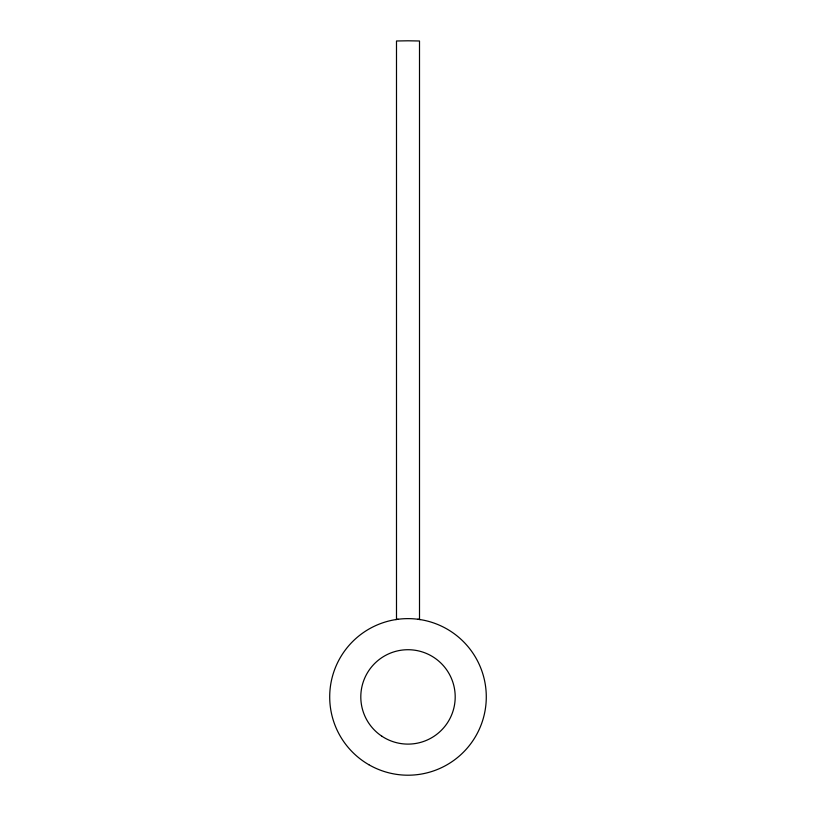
<?xml version="1.0" encoding="UTF-8"?>
<svg xmlns="http://www.w3.org/2000/svg" width="816" height="816" viewBox="0 0 816 816"><rect width="100%" height="100%" fill="white"/><g stroke="black" fill="none" stroke-linecap="round" stroke-linejoin="round"><path stroke-width="1.22" d="M395.75 619.589L398.188 619.242M417.812 619.242L420.25 619.589M419.506 619.242L419.506 40.984L408 40.8L396.494 40.984L396.494 619.242M381.888 736.226A47.195 47.195 0 0 0 455.104 699.873A47.195 47.195 0 0 0 387.019 654.636A47.195 47.195 0 0 0 381.888 736.226M368.852 764.714A78.285 78.285 0 0 0 486.285 696.915A78.285 78.285 0 0 0 368.852 629.116A78.285 78.285 0 0 0 368.852 764.714"/></g></svg>
